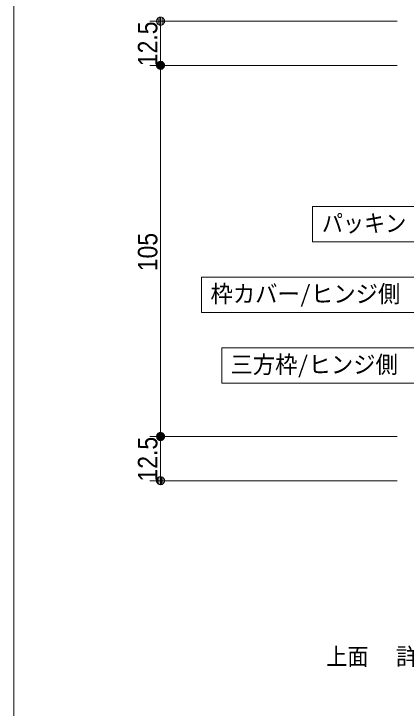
# Model space of a CAD drawing. Units: millimetres, scale not verified, with parts at other scales. Extents: x -4547 to 4547, y -2284 to 2284.
# Drawn here: x -4341 to -3785, y 700 to 1682 of the extents above; entities that cross this region are included whole.
import ezdxf
from ezdxf.enums import TextEntityAlignment as Align

# ---------------------------------------------------------------- set-up
doc = ezdxf.new("R2010")
doc.units = ezdxf.units.MM
doc.header["$LTSCALE"] = 20
for name, color, linetype, lineweight in [('0-1_2寸法-3', 7, 'Continuous', 9), ('0-2_2寸法-1', 7, 'Continuous', 9), ('0-3_0', 7, 'Continuous', 9), ('0-5_1図面枠', 7, 'Continuous', 9)]:
    doc.layers.add(name, color=color, linetype=linetype, lineweight=lineweight)
doc.styles.add('ＭＳ ゴシック', font='')
doc.styles.add('ＭＳ Ｐゴシック', font='')
doc.styles.get('ＭＳ ゴシック').set_extended_font_data('MS Gothic')
doc.styles.get('ＭＳ Ｐゴシック').set_extended_font_data('MS PGothic')

# ---------------------------------------------------------------- blocks, each defined once
blk = doc.blocks.new('_Dot')
at = {"layer": '0-3_0'}
for p, q in [((-10, 0), (-20, 0)), ((9.78, 2), (-9.78, 2)), ((7.99, 6), (-7.99, 6)), ((9.16, -3.98), (-9.16, -3.98)), ((6, -7.98), (-6, -7.98))]:
    blk.add_line(p, q, dxfattribs=at)
for points in [[(10, 0), (9.92, 1.25), (9.69, 2.49), (9.3, 3.68), (8.76, 4.82), (8.09, 5.88), (7.29, 6.85), (6.37, 7.71), (5.36, 8.44), (4.26, 9.05), (3.09, 9.51), (1.87, 9.82), (0.63, 9.98), (-0.63, 9.98), (-1.87, 9.82), (-3.09, 9.51), (-4.26, 9.05), (-5.36, 8.44), (-6.37, 7.71), (-7.29, 6.85), (-8.09, 5.88), (-8.76, 4.82), (-9.3, 3.68), (-9.69, 2.49), (-9.92, 1.25), (-10, 0), (0, 0)], [(-10, 0), (-9.92, -1.25), (-9.69, -2.49), (-9.3, -3.68), (-8.76, -4.82), (-8.09, -5.88), (-7.29, -6.85), (-6.37, -7.71), (-5.36, -8.44), (-4.26, -9.05), (-3.09, -9.51), (-1.87, -9.82), (-0.63, -9.98), (0.63, -9.98), (1.87, -9.82), (3.09, -9.51), (4.26, -9.05), (5.36, -8.44), (6.37, -7.71), (7.29, -6.85), (8.09, -5.88), (8.76, -4.82), (9.3, -3.68), (9.69, -2.49), (9.92, -1.25), (10, 0), (0, 0)]]:
    blk.add_lwpolyline(points, close=True, dxfattribs=at)
blk = doc.blocks.new('グループ-140')
at = {"layer": '0-5_1図面枠'}
blk.add_lwpolyline([(-60000, 41550), (60000, 41550), (60000, -41550), (-60000, -41550)], close=True, dxfattribs=at)
blk = doc.blocks.new('図面枠')
at = {"layer": '0-5_1図面枠'}
blk.add_blockref('グループ-140', (0, 0), dxfattribs=at)

msp = doc.modelspace()

# ---------------------------------------------------------------- linework, layer by layer
at = {"layer": '0-1_2寸法-3'}
for points in [[(-3758.12, 1360), (-3917.44, 1360), (-3917.44, 1410), (-3758.12, 1410)], [(-3758.12, 1260), (-4075.01, 1260), (-4075.01, 1310), (-3758.12, 1310)], [(-3758.12, 1160), (-4045.93, 1160), (-4045.93, 1210), (-3758.12, 1210)]]:
    msp.add_lwpolyline(points, close=True, dxfattribs=at)
at = {"layer": '0-2_2寸法-1'}
for p, q in [((-3797.82, 1672), (-4147.82, 1672)), ((-4132.82, 1660.74), (-4132.82, 1620.76)), ((-3797.82, 1609.5), (-4147.82, 1609.5)), ((-3797.82, 1609.5), (-4147.82, 1609.5)), ((-4132.82, 1598.24), (-4132.82, 1095.76)), ((-3797.82, 1084.5), (-4147.82, 1084.5)), ((-3797.82, 1084.5), (-4147.82, 1084.5)), ((-4132.82, 1033.26), (-4132.82, 1073.24)), ((-3797.82, 1022), (-4147.82, 1022))]:
    msp.add_line(p, q, dxfattribs=at)

# ---------------------------------------------------------------- block references
at = {"layer": '0-2_2寸法-1', "xscale": 0.5627563, "yscale": 0.5627563}
for p, rotation in [((-4132.82, 1672), 90), ((-4132.82, 1609.5), 270), ((-4132.82, 1609.5), 90), ((-4132.82, 1084.5), 270), ((-4132.82, 1084.5), 90), ((-4132.82, 1022), 270)]:
    msp.add_blockref('_Dot', p, dxfattribs=dict(at, rotation=rotation))
at = {"layer": '0-5_1図面枠', "xscale": 0.05, "yscale": 0.05}
msp.add_blockref('図面枠', (-1340.62, 0), dxfattribs=at)

# ---------------------------------------------------------------- texts
at = {"layer": '0-1_2寸法-3', "style": 'ＭＳ ゴシック'}
for s, height, width, p in [('パッキン', 24.34, 0.9, (-3904.32, 1366.68)), ('枠カバー/ヒンジ側', 24.41, 0.95, (-4062.04, 1266.77)), ('三方枠/ヒンジ側', 24.41, 0.95, (-4033.82, 1166.77)), ('上面\u3000', 24.34, 0.9, (-3898.13, 753.83)), ('詳細図\u3000S=1：2', 24.34, 1.1, (-3799.85, 753.83))]:
    msp.add_text(s, height=height, dxfattribs=dict(at, width=width)).set_placement(p, align=Align.BOTTOM_LEFT)
at = {"layer": '0-2_2寸法-1', "style": 'ＭＳ Ｐゴシック', "width": 0.9}
for s, p in [('12.5', (-4129.1, 1608.34)), ('105', (-4129.1, 1318.33)), ('12.5', (-4129.1, 1020.84))]:
    msp.add_text(s, height=27.57, rotation=90, dxfattribs=at).set_placement(p, align=Align.BOTTOM_LEFT)

doc.saveas('drawing.dxf')
